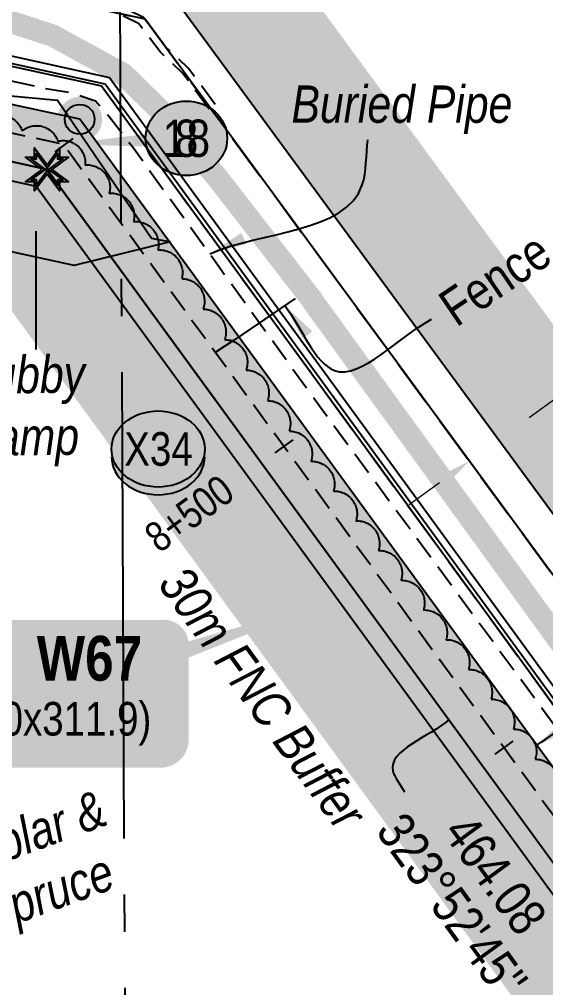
# Model space of a CAD drawing. Extents: x 521099 to 549685, y 6023217 to 6034691.
# Drawn here: x 522001.3 to 522142.3, y 6033873 to 6034132.5 of the extents above; entities that cross this region are included whole.
import ezdxf
from ezdxf.enums import TextEntityAlignment as Align

# ---------------------------------------------------------------- set-up
doc = ezdxf.new("R2010")
doc.units = 0
doc.header["$LTSCALE"] = 5
doc.header["$PDSIZE"] = 0.5
for name, pattern in [('0', [1, 1, 0]), ('foc-ACCESSROAD', [3.75, 2.5, -1.25]), ('foc-QUARTERLINE', [33, 25, -3, 2, -3]), ('foc-TIELINE', [1.875, 1.25, -0.625]), ('foc-TOPO', [1, 0.2, -0.8]), ('UG_PIPE', [1.875, 1.25, -0.625])]:
    doc.linetypes.add(name, pattern=pattern)
doc.layers.get('Defpoints').update_dxf_attribs({"color": 9})
for name, color, linetype in [('AS-FENCE', 48, 'foc-FENCE'), ('AS-PIPE-UG', 44, 'UG_PIPE'), ('AS-PIPE-UG-T', 44, 'Continuous'), ('AS-ROADS', 254, 'Continuous'), ('C-RW', 13, 'Continuous'), ('CHAINAGE-T', 201, 'foc-TIELINE'), ('F-AR', 190, 'foc-ACCESSROAD'), ('F-RW', 190, 'Continuous'), ('L-BD', 7, 'Continuous'), ('L-MON', 1, 'Continuous'), ('L-QSEC', 8, 'foc-QUARTERLINE'), ('P-BUFFER-H 30m', 51, 'Continuous'), ('P-BUFFER-T', 40, 'Continuous'), ('P-CROSSINGS', 250, 'Continuous'), ('P-ELEVATION', 7, 'Continuous'), ('P-PROPOSED', 10, 'Continuous'), ('P-PROPOSED-H', 21, 'Continuous'), ('P-TEMP-BLOCKS', 250, 'Continuous'), ('P-TEMP-H', 41, 'Continuous'), ('P-TEMP_WORKSPACE', 46, 'Continuous'), ('T-BUSH', 110, '0'), ('T-BUSH-T', 110, 'Continuous'), ('T-GENERAL', 48, 'foc-TOPO'), ('WETLAND', 143, 'Continuous'), ('WETLAND-T', 146, 'Continuous')]:
    doc.layers.add(name, color=color, linetype=linetype)
doc.layers.add('C-RW-T', color=13, linetype='Continuous', lineweight=9)
doc.styles.add('80', font='ARIALN.TTF', dxfattribs={"height": 10})
doc.styles.add('80CG', font='ARIALN.TTF', dxfattribs={"height": 10})
doc.styles.add('80L', font='ARIALN.TTF', dxfattribs={"height": 10})
doc.styles.add('80LS', font='ARIALNI.TTF', dxfattribs={"height": 10})
doc.styles.add('BOLD', font='ARIALNB.TTF')
doc.styles.add('Crossing', font='ARIALN.TTF', dxfattribs={"height": 10})
doc.styles.add('foc-LtypeFont', font='ARIALN.TTF', dxfattribs={"height": 7.349999999999999})
doc.linetypes.add('foc-FENCE', pattern='A,10,-1,["X",foc-LtypeFont,S=0.2,R=0,X=-0.625,Y=-0.75],-1.239999999999999', length=12.24)
doc.dimstyles.new('Compass 5 000', dxfattribs={"dimscale": 5, "dimtxt": 9, "dimasz": 2, "dimexe": 0.2, "dimexo": 0.0625, "dimgap": 0.5, "dimtad": 0, "dimtih": 1, "dimtoh": 1, "dimzin": 0, "dimdsep": 46, "dimtxsty": '80CG', "dimcen": 0.1, "dimse1": 1, "dimse2": 1, "dimclrd": 256, "dimclrt": 256, "dimaunit": 1, "dimadec": 4, "dimazin": 0, "dimtfac": 0.06, "dimtofl": 0, "dimtmove": 0, "dimatfit": 1, "dimfxl": 0.2, "dimtolj": 1, "dimtzin": 0, "dimlwd": -1, "dimarcsym": 0})

# ---------------------------------------------------------------- blocks, each defined once
blk = doc.blocks.new('*D420')
at = {"layer": 'C-RW-T', "transparency": 16777216}
for p, q in [((522137.9306029598, 6034025.830886785), (522146.0098947012, 6034031.723682809)), ((522146.0098947012, 6034031.723682809), (522156.0098947012, 6034031.723682809)), ((522113.8433126071, 6034008.262330857), (522105.7640208662, 6034002.369534834))]:
    blk.add_line(p, q, dxfattribs=at)
for points in [[(522136.9484702894, 6034027.177435409), (522138.9127356308, 6034024.484338162), (522129.8513112194, 6034019.938090762)], [(522112.8611799367, 6034009.608879481), (522114.8254452781, 6034006.915782234), (522121.9226043476, 6034014.155126881)]]:
    blk.add_solid(points, dxfattribs=at)
at = {"layer": 'Defpoints', "color": 0, "transparency": 16777216}
for p in [(522129.8513112194, 6034019.938090762), (522144.2746614567, 6034000.163020662), (522136.3459545849, 6033994.380056781)]:
    blk.add_point(p, dxfattribs=at)
at = {"layer": 'C-RW-T', "transparency": 16777216, "insert": (522195.0958428602, 6034031.72368281), "char_height": 10, "attachment_point": 5, "style": '80CG'}
blk.add_mtext('\\A1;Whitecap\\P10.00 P/L R/W\\PPLA 131229', dxfattribs=at)
blk = doc.blocks.new('fdia')
at = {"color": 255, "const_width": 1}
blk.add_lwpolyline([(-0.5, 0, 1), (0.5, 0, 1)], format="xyb", close=True, dxfattribs=at)
blk = doc.blocks.new('Fdiaa')
blk.add_blockref('fdia', (0, 0))
blk = doc.blocks.new('fdib')
at = {"color": 1, "const_width": 1.6}
blk.add_lwpolyline([(-0.3999999999996362, 0, 0.9999999999999998), (0.3999999999996362, 0, 1)], format="xyb", close=True, dxfattribs=at)
at = {"color": 1}
blk.add_circle((0, 0), 0.8, dxfattribs=at)
blk = doc.blocks.new('Fdibb')
blk.add_blockref('fdib', (0, 0))
blk = doc.blocks.new('fdicc')
for name in ['Fdibb', 'Fdiaa']:
    blk.add_blockref(name, (0, 0))
blk = doc.blocks.new('FDI')
blk.add_blockref('fdicc', (0, 0))
blk = doc.blocks.new('xing2')
h = blk.add_hatch(color=50)
h.dxf.hatch_style = 1
edge = h.paths.add_edge_path()
edge.add_ellipse((0, 0), major_axis=(-12.5, 0), ratio=0.8162973455633619, start_angle=0, end_angle=360)
h = blk.add_hatch(color=250)
h.dxf.hatch_style = 1
edge = h.paths.add_edge_path()
edge.add_ellipse((0, -2.047489049626165), major_axis=(-12.5, 0), ratio=0.8162973455633619, start_angle=0, end_angle=180)
edge.add_line((12.5, -2.047489049626165), (12.5, 0))
edge.add_ellipse((0, 0), major_axis=(-12.5, 0), ratio=0.8162973455633619, start_angle=0, end_angle=180, ccw=False)
edge.add_line((-12.5, 0), (-12.5, -2.047489049626165))
at = {"color": 250}
blk.add_ellipse((0, 0), major_axis=(-12.5, 0), ratio=0.8162973455633619, dxfattribs=at)
blk.add_ellipse((0, -2.047489049626165), major_axis=(-12.5, 0), ratio=0.8162973455633619, start_param=0, end_param=3.141592653589793, dxfattribs=at)
at = {"color": 250, "style": 'Crossing'}
blk.add_attdef('CROSSING', text='', height=9, dxfattribs=at).set_placement((0.08916442567715421, 0.0199513138486509), align=Align.MIDDLE_CENTER)
at = {"color": 250, "style": 'Crossing', "flags": 1}
for tag, p in [('OWNER', (0.08916442567715421, -12.49201765665748)), ('DESCRIPTION', (0.08916442567715421, -25.770021277247)), ('LOCATION', (0.08916442567715421, -39.30337514164421)), ('DWG_REF', (0.08916442567715421, -52.83672900604233))]:
    blk.add_attdef(tag, text='', height=9, dxfattribs=at).set_placement(p, align=Align.MIDDLE_CENTER)
blk = doc.blocks.new('*U554')
h = blk.add_hatch(color=191)
edge = h.paths.add_edge_path()
edge.add_line((-23.99999999999999, -19.60423999000341), (23.99999999999998, -19.60423999000341))
edge.add_arc((23.99999999999998, -13.60423999000341), 5.999999999999998, 270, 360)
edge.add_line((29.99999999999998, -13.60423999000341), (29.99999999999998, 12.5))
edge.add_arc((23.99999999999998, 12.5), 6, 0, 90)
edge.add_line((23.99999999999998, 18.5), (-23.99999999999998, 18.5))
edge.add_arc((-23.99999999999998, 12.5), 6, 90, 180)
edge.add_line((-29.99999999999998, 12.5), (-29.99999999999999, -13.60423999000341))
edge.add_arc((-23.99999999999999, -13.60423999000341), 6.000000000000004, 180, 270)
at = {"flags": 128}
blk.add_lwpolyline([(69.80706273078196, 23.62949644972176, 0, 7.499999999999998, 0), (-3.398394867633905e-15, -1.232595164407831e-30, 0, 0, 0)], format="xyseb", dxfattribs=at)
at = {"color": 250, "flags": 128}
blk.add_lwpolyline([(-23.99999999999999, -19.60423999000341, 3, 3, 0), (23.99999999999998, -19.60423999000341, 3, 3, 0.414213562373095), (29.99999999999998, -13.60423999000341, 3, 3, 0), (29.99999999999998, 12.5, 3, 0, 0.414213562373095), (23.99999999999998, 18.5, 0, 0, 0), (-23.99999999999998, 18.5, 0, 0, 0.414213562373095), (-29.99999999999998, 12.5, 0, 0, 0), (-29.99999999999999, -13.60423999000341, 0, 3, 0.414213562373095)], format="xyseb", close=True, dxfattribs=at)
at = {"color": 250}
for tag, p, height, style in [('TEMP_AREA_W1_001', (-9.212824010914055, 2.244292974654144), 12, 'BOLD'), ('ENTER_TEXT_001', (-30.65893587994544, -12.47010782646594), 9, '80')]:
    blk.add_attdef(tag, p, '', height=height, dxfattribs=dict(at, style=style))
blk = doc.blocks.new('TEMP')
h = blk.add_hatch(color=255)
h.dxf.hatch_style = 1
h.paths.add_polyline_path([(-1.152061661774314, -0.6656854195645793), (-0.6656854224511335, -0.6656854195645793), (-0.6656854224511335, -1.152061655686338), (-5.273248504522599e-10, -0.2514284436956583), (0.6656854183820542, -1.152061663420681), (0.6656854183820542, -0.6656854208922597), (1.152061656810019, -0.6656854053035203), (0.2514284429676993, 5.273251835191672e-10), (1.152061671303363, 0.6656854258011662), (0.6656854287749412, 0.6656854258011663), (0.6656854131859291, 1.15206166422904), (-5.274159997625816e-10, 0.2514284397220763), (-0.6656854269836914, 1.152061669657268), (-0.6656854269836914, 0.6656854303339061), (-1.152061663105632, 0.6656854303339061), (-0.2514284404497631, 5.273246284076549e-10)])
h = blk.add_hatch(color=1)
h.dxf.hatch_style = 1
h.paths.add_polyline_path([(0, 0.0831890306941205), (-0.5656854269836911, 0.8485281428085727), (-0.5656854269836912, 0.5656854303339061), (-0.8485281394583578, 0.5656854303339061), (-0.0831890328488953, -1e-16), (-0.8485281349258001, -0.5656854195645793), (-0.5656854224511337, -0.5656854195645793), (-0.5656854224511337, -0.848528132039064), (0, -0.08318903609469999), (0.5656854183820542, -0.8485281365719856), (0.5656854183820542, -0.5656854240973191), (0.8485281399220184, -0.5656854150320213), (0.0831890339399251, -1e-16), (0.8485281444547581, 0.5656854258011663), (0.5656854319800914, 0.5656854258011663), (0.5656854229146121, 0.8485281473411308)])
at = {"color": 1}
for p, q in [((-0.0831890328488953, 0), (0.0831890339399252, 0)), ((0, 0.0831890306941205), (0, -0.08318903609469999))]:
    blk.add_line(p, q, dxfattribs=at)
at = {"color": 255, "flags": 128}
blk.add_lwpolyline([(-0.251428440449763, 5.27325e-10), (-1.152061663105632, 0.6656854303339061), (-0.6656854269836914, 0.6656854303339061), (-0.6656854269836914, 1.152061669657268), (-5.274159999999999e-10, 0.2514284397220763), (0.6656854131859291, 1.15206166422904), (0.6656854287749412, 0.6656854258011663), (1.152061671303363, 0.6656854258011663), (0.2514284429676991, 5.27325e-10), (1.152061656810019, -0.6656854053035204), (0.6656854183820542, -0.6656854208922596), (0.6656854183820542, -1.152061663420681), (-5.27325e-10, -0.2514284436956586), (-0.6656854224511335, -1.152061655686338), (-0.6656854224511335, -0.6656854195645793), (-1.152061661774314, -0.6656854195645793)], close=True, dxfattribs=at)
at = {"color": 1, "flags": 128}
blk.add_lwpolyline([(-0.0831890328488953, 0), (-0.8485281394583578, 0.5656854303339061), (-0.5656854269836913, 0.5656854303339061), (-0.5656854269836913, 0.8485281428085727), (0, 0.0831890306941205), (0.5656854229146121, 0.8485281473411305), (0.5656854319800914, 0.5656854258011663), (0.8485281444547581, 0.5656854258011663), (0.0831890339399252, 0), (0.8485281399220184, -0.5656854150320214), (0.5656854183820542, -0.5656854240973189), (0.5656854183820542, -0.8485281365719856), (0, -0.08318903609469999), (-0.5656854224511335, -0.848528132039064), (-0.5656854224511335, -0.5656854195645792), (-0.8485281349258001, -0.5656854195645792)], close=True, dxfattribs=at)
blk = doc.blocks.new('*U535')
at = {"layer": 'P-ELEVATION'}
h = blk.add_hatch(color=111, dxfattribs=at)
h.dxf.hatch_style = 1
edge = h.paths.add_edge_path()
edge.add_ellipse((0, 0), major_axis=(-10.94338366431845, 0), ratio=0.9137941524069553, start_angle=0, end_angle=360)
at = {"layer": 'P-ELEVATION', "color": 7, "flags": 128}
blk.add_lwpolyline([(0, 0, 4.999999999999998, 0, 0), (-32.99350871540086, -1.63327029017884, 0, 0, 0)], format="xyseb", dxfattribs=at)
at = {"layer": 'P-ELEVATION', "color": 7}
blk.add_ellipse((0, 0), major_axis=(-10.94338366431845, 0), ratio=0.9137941524069553, dxfattribs=at)
at = {"layer": 'P-ELEVATION', "style": '80'}
blk.add_attdef('BEND', text='', height=10, dxfattribs=at).set_placement((0, 0), align=Align.MIDDLE_CENTER)

msp = doc.modelspace()

# ---------------------------------------------------------------- hatches: boundary and pattern name
at = {"layer": 'P-BUFFER-H 30m'}
h = msp.add_hatch(color=256, dxfattribs=at)
h.dxf.hatch_style = 1
edge = h.paths.add_edge_path()
edge.add_line((526865.6560024562, 6028804.770190162), (526865.7497327107, 6028834.754487284))
edge.add_line((526865.7497327107, 6028834.754487284), (526761.1203530846, 6028835.072270842))
edge.add_line((526761.1203530846, 6028835.072270842), (526761.0513619472, 6028812.357124789))
edge.add_line((526761.0513619472, 6028812.357124789), (526652.1075279099, 6028812.405359833))
edge.add_line((526652.1075279099, 6028812.405359833), (526652.4110930111, 6028912.353351243))
edge.add_line((526652.4110930111, 6028912.353351243), (526552.8497478771, 6028912.557911944))
edge.add_line((526552.8497478771, 6028912.557911944), (526347.004602021, 6028914.135026913))
edge.add_line((526347.004602021, 6028914.135026913), (526342.3065397692, 6028899.569587518))
edge.add_line((526342.3065397692, 6028899.569587518), (526330.251031587, 6028884.277851596))
edge.add_line((526330.251031587, 6028884.277851596), (526574.8078751044, 6028882.40414081))
edge.add_arc((526575.037596884, 6028912.387704289), 29.98444348320314, 269.5610317995482, 269.9746095047319)
edge.add_line((526575.024309346, 6028882.40326375), (526622.3354822007, 6028882.382294713))
edge.add_line((526622.3354822007, 6028882.382294713), (526622.1232227088, 6028812.496429068))
edge.add_arc((526652.1075279023, 6028812.405359825), 29.98444349234842, 179.8259800524168, 269.9746322351345)
edge.add_line((526652.0942522598, 6028782.420919271), (526761.0380862971, 6028782.372684227))
edge.add_arc((526761.0513619318, 6028812.3571248), 29.98444351145857, 269.9746322500546, 345.7958485069486)
edge.add_line((526790.119108235, 6028804.999613157), (526865.6560024562, 6028804.770190162))
h.paths.add_polyline_path([(526865.8644964199, 6028869.736150854), (526746.2344479427, 6028870.099494912), (526746.3255171942, 6028900.08380009), (526865.9555656714, 6028899.72045604)])
edge = h.paths.add_edge_path()
edge.add_line((526697.6548171365, 6029000.219372152), (526622.5061848436, 6029000.365874148))
edge.add_line((526622.5061848436, 6029000.365874148), (526577.5370839199, 6029000.45314739))
edge.add_line((526577.5370839199, 6029000.45314739), (526089.5998868606, 6029004.857388228))
edge.add_line((526089.5998868606, 6029004.857388228), (526017.7144222966, 6029007.749402869))
edge.add_line((526017.7144222966, 6029007.749402869), (525993.1349896111, 6029007.561152671))
edge.add_line((525993.1349896111, 6029007.561152671), (525956.9419026801, 6029007.283955255))
edge.add_line((525956.9419026801, 6029007.283955255), (525935.1560016578, 6029037.102423174))
edge.add_line((525935.1560016578, 6029037.102423174), (526017.4847826638, 6029037.732966994))
edge.add_arc((526017.7144227893, 6029007.749402881), 29.98444349194482, 87.69618438585218, 90.43881216707769, ccw=False)
edge.add_line((526018.9197474583, 6029037.709610556), (526090.338046831, 6029034.836390377))
edge.add_line((526090.338046831, 6029034.836390377), (526577.7015970858, 6029030.437327411))
edge.add_line((526577.7015970858, 6029030.437327411), (526667.7288165389, 6029030.262024309))
edge.add_arc((526667.670430245, 6029000.277637653), 29.98444350195311, -0.111336713057824, 89.88843246872659, ccw=False)
edge = h.paths.add_edge_path()
edge.add_line((526320.160461795, 6028884.355557376), (525800.3228149972, 6028888.338375411))
edge.add_arc((525800.5525387933, 6028918.321938891), 29.984443499584, 239.5607433743597, 269.5610279463572, ccw=False)
edge.add_line((525785.3616820122, 6028892.470348568), (525756.8028015966, 6028909.252057426))
edge.add_line((525756.8028015966, 6028909.252057426), (525683.3547028839, 6028909.462379137))
edge.add_line((525683.3547028839, 6028909.462379137), (525683.4089185419, 6028924.158202776))
edge.add_line((525683.4089185419, 6028924.158202776), (525641.4871241576, 6028924.312918745))
edge.add_line((525641.4871241576, 6028924.312918745), (525643.7935155423, 6028939.560208166))
edge.add_line((525643.7935155423, 6028939.560208166), (525765.0001575352, 6028939.213153888))
edge.add_line((525765.0001575352, 6028939.213153888), (525800.5525387932, 6028918.321938876))
edge.add_line((525800.5525387932, 6028918.321938876), (526338.6167615751, 6028914.199686926))
edge.add_line((526338.6167615751, 6028914.199686926), (526335.1704597462, 6028903.39481733))
edge.add_line((526335.1704597462, 6028903.39481733), (526320.160461795, 6028884.355557376))
h.paths.add_polyline_path([(525769.0602223024, 6028954.193602748), (525804.6448830056, 6028933.283419698), (525952.4379994127, 6028932.153816651), (525935.4098987384, 6028955.486339414)])
edge = h.paths.add_edge_path()
edge.add_line((525654.3241323506, 6029008.606035782), (525770.1382460014, 6029006.22915453))
edge.add_line((525770.1382460014, 6029006.22915453), (525783.3769628046, 6029005.954887207))
edge.add_line((525783.3769628046, 6029005.954887207), (525829.1927244535, 6029006.305696233))
edge.add_line((525829.1927244535, 6029006.305696233), (525785.3291028211, 6029032.080744808))
edge.add_arc((525770.138245956, 6029006.229154518), 29.98444351329479, 59.56074320362097, 88.82426972463442)
edge.add_line((525770.7534944831, 6029036.207285248), (525654.6720849344, 6029038.589652278))
edge.add_line((525654.6720849344, 6029038.589652278), (525658.1111663216, 6029334.940655934))
edge.add_line((525658.1111663216, 6029334.940655934), (525628.5930851907, 6029375.301803441))
edge.add_line((525628.5930851907, 6029375.301803441), (525624.3448100033, 6029009.221308719))
edge.add_line((525624.3448100033, 6029009.221308719), (525654.3243927774, 6029008.628477185))
edge.add_line((525654.3243927774, 6029008.628477185), (525654.3241323506, 6029008.606035782))
edge = h.paths.add_edge_path()
edge.add_arc((525593.5130022691, 6028939.704113446), 29.98444350002804, 179.3351262452911, 210.279553292064, ccw=False)
edge.add_line((525563.5305775735, 6028940.0520522), (525563.707551274, 6028955.302151825))
edge.add_line((525563.707551274, 6028955.302151825), (525593.7275473688, 6028954.864405545))
edge.add_line((525593.7275473688, 6028954.864405545), (525593.5516148893, 6028939.704029506))
edge.add_line((525593.5516148893, 6028939.704029506), (525608.5443479659, 6028939.661103697))
edge.add_line((525608.5443479659, 6028939.661103697), (525608.3676532444, 6028924.435044133))
edge.add_line((525608.3676532444, 6028924.435044133), (525567.6191702057, 6028924.585372987))
edge = h.paths.add_edge_path()
edge.add_line((525208.5791951204, 6029967.659146059), (525230.5282580137, 6029947.203271186))
edge.add_line((525230.5282580137, 6029947.203271186), (525282.5943652664, 6030007.211926065))
edge.add_line((525282.5943652664, 6030007.211926065), (525355.785042064, 6029943.708525836))
edge.add_arc((525375.435397992, 6029966.356491837), 29.98444350067966, 229.0536771446086, 239.9536771462986)
edge.add_line((525360.4221869453, 6029940.401331538), (525407.4725955451, 6029913.186022297))
edge.add_line((525407.4725955451, 6029913.186022297), (525396.2098041294, 6029886.982291443))
edge.add_arc((525423.7574243078, 6029875.141874451), 29.98444350050897, 156.7411771586032, 171.3300771524566)
edge.add_line((525394.1156084175, 6029879.66178626), (525384.900106968, 6029819.226050167))
edge.add_arc((525414.5419228633, 6029814.706138357), 29.98444350575332, 171.3300771504134, 187.0716771525048)
edge.add_line((525384.7855735326, 6029811.014725774), (525391.0955275345, 6029760.150404509))
edge.add_arc((525420.85187686, 6029763.841817091), 29.98444350048763, 187.0716771519711, 207.8466771460263)
edge.add_line((525394.3396100113, 6029749.835869834), (525413.5072578168, 6029713.552869183))
edge.add_line((525413.5072578168, 6029713.552869183), (525408.7966178728, 6029680.456352849))
edge.add_line((525408.7966178728, 6029680.456352849), (525402.273741702, 6029675.310646316))
edge.add_arc((525420.8446863291, 6029651.769472435), 29.98444350053749, 128.268877153364, 194.1999143876375)
edge.add_line((525391.7763960185, 6029644.414110417), (525398.9894624565, 6029615.9081703))
edge.add_arc((525428.0577527714, 6029623.263532318), 29.98444350415377, 194.1999143873983, 216.5008771532106)
edge.add_line((525403.9548251979, 6029605.427733075), (525564.3278114949, 6029388.703020018))
edge.add_line((525564.3278114949, 6029388.703020018), (525568.698803456, 6029382.078738628))
edge.add_line((525568.698803456, 6029382.078738628), (525564.3770008818, 6029009.662274389))
edge.add_line((525564.3770008818, 6029009.662274389), (525594.3609047376, 6029009.441797175))
edge.add_line((525594.3609047376, 6029009.441797175), (525598.7878808525, 6029390.921229347))
edge.add_line((525598.7878808525, 6029390.921229347), (525588.9106038319, 6029405.890340008))
edge.add_line((525588.9106038319, 6029405.890340008), (525428.0577527672, 6029623.263532316))
edge.add_line((525428.0577527672, 6029623.263532316), (525420.844686329, 6029651.769472436))
edge.add_line((525420.844686329, 6029651.769472436), (525436.7906530565, 6029664.348779934))
edge.add_line((525436.7906530565, 6029664.348779934), (525444.563199071, 6029718.95796238))
edge.add_line((525444.563199071, 6029718.95796238), (525420.8518768596, 6029763.841817093))
edge.add_line((525420.8518768596, 6029763.841817093), (525414.5419228576, 6029814.706138358))
edge.add_line((525414.5419228576, 6029814.706138358), (525423.7574243072, 6029875.141874451))
edge.add_line((525423.7574243072, 6029875.141874451), (525440.6298900455, 6029914.396934298))
edge.add_line((525440.6298900455, 6029914.396934298), (525434.3689347267, 6029932.267639589))
edge.add_line((525434.3689347267, 6029932.267639589), (525375.4353979885, 6029966.356491839))
edge.add_line((525375.4353979885, 6029966.356491839), (525279.5967551884, 6030049.510247992))
edge.add_line((525279.5967551884, 6030049.510247992), (525208.5791951244, 6029967.659146056))
edge = h.paths.add_edge_path()
edge.add_line((525505.0300967313, 6029692.248610369), (525502.3556334125, 6029673.670471315))
edge.add_line((525502.3556334125, 6029673.670471315), (525485.6580350427, 6029660.496632171))
edge.add_line((525485.6580350427, 6029660.496632171), (525487.9097347284, 6029651.59794579))
edge.add_line((525487.9097347284, 6029651.59794579), (525629.5777367012, 6029460.150758835))
edge.add_line((525629.5777367012, 6029460.150758835), (525633.162605795, 6029455.306241415))
edge.add_line((525633.162605795, 6029455.306241415), (525636.7613901251, 6029445.516569062))
edge.add_line((525636.7613901251, 6029445.516569062), (525659.0405029269, 6029415.023039774))
edge.add_line((525659.0405029269, 6029415.023039774), (525659.5601613964, 6029459.802820083))
edge.add_arc((525629.577736701, 6029460.150758835), 29.98444349975463, 359.3351262488449, 396.5008771480428)
edge.add_line((525653.6806642727, 6029477.986558073), (525524.1308845378, 6029653.057431895))
edge.add_arc((525502.3556964444, 6029673.670635573), 29.98437897218838, 316.5702443759034, 351.8087044128745)
edge.add_line((525532.0341714171, 6029669.398504296), (525540.417034845, 6029727.634077576))
edge.add_arc((525510.7384974279, 6029731.906227945), 29.98444349985257, 351.8086853019431, 387.7915747117093)
edge.add_line((525537.2642217976, 6029745.886671381), (525511.8876761545, 6029794.034733227))
edge.add_line((525511.8876761545, 6029794.034733227), (525509.3570128095, 6029814.601253488))
edge.add_line((525509.3570128095, 6029814.601253488), (525514.8242955003, 6029850.024499333))
edge.add_line((525514.8242955003, 6029850.024499333), (525536.9515526758, 6029901.39223389))
edge.add_arc((525509.413387013, 6029913.254623366), 29.98444350209339, 336.6954691625811, 379.246817011887)
edge.add_line((525537.7219200423, 6029923.138641265), (525515.1943768229, 6029987.659133613))
edge.add_arc((525486.8858437968, 6029977.775115713), 29.98444349879148, 19.24681701386691, 59.93475927377811)
edge.add_line((525501.9076238772, 6030003.725317546), (525430.0109560844, 6030045.344104913))
edge.add_line((525430.0109560844, 6030045.344104913), (525330.937627097, 6030131.506461354))
edge.add_arc((525311.260960457, 6030108.881350482), 29.98444350050847, 48.98708160070245, 138.9871777963322)
edge.add_line((525288.6358165493, 6030128.557979136), (525311.2609604569, 6030108.881350481))
edge.add_line((525311.2609604569, 6030108.881350481), (525412.5024139219, 6030020.833413774))
edge.add_line((525412.5024139219, 6030020.833413774), (525486.8858437955, 6029977.775115714))
edge.add_line((525486.8858437955, 6029977.775115714), (525509.4133870149, 6029913.254623366))
edge.add_line((525509.4133870149, 6029913.254623366), (525485.7738204051, 6029858.376109819))
edge.add_line((525485.7738204051, 6029858.376109819), (525479.0892530634, 6029815.065916125))
edge.add_line((525479.0892530634, 6029815.065916125), (525482.7989958583, 6029784.91710139))
edge.add_line((525482.7989958583, 6029784.91710139), (525510.7384974279, 6029731.906227944))
edge.add_line((525510.7384974279, 6029731.906227944), (525506.7256685627, 6029704.026689589))
edge.add_line((525506.7256685627, 6029704.026689589), (525505.0300967313, 6029692.248610369))
edge = h.paths.add_edge_path()
edge.add_line((524781.7885328421, 6029924.52335118), (524766.1101329913, 6029922.511264956))
edge.add_line((524766.1101329913, 6029922.511264956), (524557.7832238484, 6030178.400891803))
edge.add_line((524557.7832238484, 6030178.400891803), (524674.5132121297, 6030276.176242922))
edge.add_line((524674.5132121297, 6030276.176242922), (524848.0666094631, 6030421.54800739))
edge.add_arc((524825.0804525473, 6030402.294346901), 29.98444350014767, -50.049791472105085, 39.950208527323525, ccw=False)
edge.add_line((524844.3341130371, 6030379.308189985), (524599.7042314091, 6030174.401353933))
edge.add_line((524599.7042314091, 6030174.401353933), (524778.8342024643, 6029954.374562201))
edge.add_line((524778.8342024643, 6029954.374562201), (524825.8694020159, 6029960.410820871))
edge.add_line((524825.8694020159, 6029960.410820871), (524781.788532841, 6029924.523351188))
edge = h.paths.add_edge_path()
edge.add_line((524399.5862840079, 6030941.35138619), (524725.9311637953, 6030529.518447452))
edge.add_line((524725.9311637953, 6030529.518447452), (524716.3274893934, 6030479.247159901))
edge.add_arc((524745.7793245683, 6030473.620770578), 29.98444349963654, 169.1846999993329, 219.9502085271806)
edge.add_line((524722.7931676524, 6030454.367110088), (524755.2914268592, 6030415.568769063))
edge.add_line((524755.2914268592, 6030415.568769063), (524511.2569067153, 6030211.137434763))
edge.add_arc((524530.5118505077, 6030188.152352828), 29.98444350024564, 129.9534073889767, 219.1500000008079)
edge.add_line((524507.2590422125, 6030169.221590604), (524516.989755934, 6030157.269276265))
edge.add_line((524516.989755934, 6030157.269276265), (524539.9781548346, 6030176.524814687))
edge.add_line((524539.9781548346, 6030176.524814687), (524530.511850508, 6030188.152352827))
edge.add_line((524530.511850508, 6030188.152352827), (524797.5301693485, 6030411.837555935))
edge.add_line((524797.5301693485, 6030411.837555935), (524745.7793245687, 6030473.620770577))
edge.add_line((524745.7793245687, 6030473.620770577), (524757.9595151512, 6030537.379061162))
edge.add_line((524757.9595151512, 6030537.379061162), (524420.8002168988, 6030962.859322146))
edge.add_line((524420.8002168988, 6030962.859322146), (524399.5862840079, 6030941.35138619))
h.paths.add_polyline_path([(524798.5791770685, 6030510.314334285), (524793.9613738647, 6030486.14203283), (524841.6351504714, 6030429.226262945), (524818.6489935551, 6030409.972602456), (524761.8400076672, 6030477.794524662), (524773.9736908267, 6030541.309368005)])
edge = h.paths.add_edge_path()
edge.add_line((524378.7223619387, 6031098.729968392), (524409.3971642626, 6031065.98544746))
edge.add_line((524409.3971642626, 6031065.98544746), (524414.700567164, 6031060.323893786))
edge.add_line((524414.700567164, 6031060.323893786), (524487.1468084657, 6030969.388369709))
edge.add_line((524487.1468084657, 6030969.388369709), (524788.3910633455, 6030591.253888513))
edge.add_line((524788.3910633455, 6030591.253888513), (524809.0803783581, 6030565.283806132))
edge.add_line((524809.0803783581, 6030565.283806132), (524813.9099356093, 6030590.564552975))
edge.add_arc((524784.4581004365, 6030596.1909423), 29.9844434979278, 349.1846999950856, 398.5428815845651)
edge.add_line((524807.9101940108, 6030614.874254609), (524510.5986917753, 6030988.071945971))
edge.add_line((524510.5986917753, 6030988.071945971), (524438.1524504747, 6031079.007470028))
edge.add_arc((524414.7005668654, 6031060.323893796), 29.98444372785353, 38.54352602860663, 43.12920030755649)
edge.add_line((524436.5836323949, 6031080.822632994), (524431.279661064, 6031086.484793419))
edge.add_line((524431.279661064, 6031086.484793419), (524420.528812616, 6031097.96103305))
edge.add_line((524420.528812616, 6031097.96103305), (524378.7223619387, 6031098.729968392))
edge = h.paths.add_edge_path()
edge.add_line((523898.8734050554, 6031615.042604349), (524287.2458705889, 6031123.200530711))
edge.add_line((524287.2458705889, 6031123.200530711), (524287.365679033, 6031103.397860234))
edge.add_line((524287.365679033, 6031103.397860234), (524299.2096476306, 6031091.696344546))
edge.add_line((524299.2096476306, 6031091.696344546), (524275.110942904, 6031073.35503365))
edge.add_line((524275.110942904, 6031073.35503365), (524266.2921371847, 6031082.067771488))
edge.add_arc((524287.3656790582, 6031103.397860247), 29.98444352586813, 180.346641838697, 225.3466418844803, ccw=False)
edge.add_line((524257.3817842916, 6031103.216454228), (524257.3243486245, 6031112.709771636))
edge.add_line((524257.3243486245, 6031112.709771636), (523864.0649351086, 6031610.740766606))
edge.add_line((523864.0649351086, 6031610.740766606), (523898.8734050554, 6031615.042604349))
h.paths.add_polyline_path([(524389.0140883072, 6031002.972023647), (524375.0549018977, 6030989.423372297), (524343.9332139614, 6031020.170745232), (524358.2935519535, 6031033.323069866), (524320.753191824, 6031070.411914586), (524296.6544870851, 6031052.070603687), (524366.6447955808, 6030982.922101178), (524368.5517847821, 6030980.515564365), (524389.7814828859, 6031002.003605313)])
h.paths.add_polyline_path([(523997.9779454626, 6031627.281869155), (524384.7175281411, 6031137.477072442), (524404.132989239, 6031113.232468508), (524366.1604849228, 6031112.681025748), (524361.2484162127, 6031118.81485691), (523963.1690829415, 6031622.981421887)])
edge = h.paths.add_edge_path()
edge.add_line((523957.3685328103, 6031630.327805375), (523769.8144617369, 6031867.896342483))
edge.add_line((523769.8144617369, 6031867.896342483), (523698.1361339585, 6031885.342449956))
edge.add_line((523698.1361339585, 6031885.342449956), (523334.9380323279, 6032379.23961641))
edge.add_line((523334.9380323279, 6032379.23961641), (523359.0941327419, 6032397.003334042))
edge.add_line((523359.0941327419, 6032397.003334042), (523715.8283858961, 6031911.896071631))
edge.add_line((523715.8283858961, 6031911.896071631), (523776.9054915096, 6031897.030242819))
edge.add_arc((523769.8144617372, 6031867.896342483), 29.98444350026724, 38.290157668562415, 76.32051337460308, ccw=False)
edge.add_line((523793.3487364657, 6031886.476029376), (523980.9028075389, 6031648.907492247))
edge.add_line((523980.9028075389, 6031648.907492247), (523992.1773837886, 6031634.628267221))
edge.add_line((523992.1773837886, 6031634.628267221), (523957.3685328103, 6031630.327805375))
edge = h.paths.add_edge_path()
edge.add_line((523858.2602667718, 6031618.091905997), (523721.344312281, 6031791.48480313))
edge.add_line((523721.344312281, 6031791.48480313), (523658.7807036939, 6031806.704427749))
edge.add_arc((523665.8682115474, 6031835.839185057), 29.98444348302287, 216.3347869890232, 256.3274395974865, ccw=False)
edge.add_line((523641.7136825582, 6031818.073330721), (523194.5520571969, 6032426.036126037))
edge.add_line((523194.5520571969, 6032426.036126037), (522962.1092190817, 6032739.012128289))
edge.add_arc((522986.1810207471, 6032756.88991398), 29.98444357715653, 216.2407991363429, 216.6007487329773, ccw=False)
edge.add_line((522961.997381131, 6032739.163706502), (522835.2839906422, 6032912.037671261))
edge.add_line((522835.2839906422, 6032912.037671261), (522859.6984773597, 6032929.448440438))
edge.add_line((522859.6984773597, 6032929.448440438), (522986.1810206806, 6032756.889913961))
edge.add_line((522986.1810206806, 6032756.889913961), (523218.6653523991, 6032443.858042046))
edge.add_line((523218.6653523991, 6032443.858042046), (523665.8682115774, 6031835.839185046))
edge.add_line((523665.8682115774, 6031835.839185046), (523738.4727707605, 6031818.176934421))
edge.add_line((523738.4727707605, 6031818.176934421), (523893.0721613178, 6031622.389406717))
edge.add_line((523893.0721613178, 6031622.389406717), (523858.2602667718, 6031618.091905997))
h.paths.add_polyline_path([(523239.1451851415, 6032491.716906192), (523191.4909128352, 6032555.881686486), (523215.5680829428, 6032573.752243656), (523263.3057625126, 6032509.475158428)], flags=17)
h.paths.add_polyline_path([(523190.9628750224, 6032574.175061042), (522900.7397813798, 6032967.614392933), (522924.9493150869, 6032985.305729442), (523215.0402082047, 6032592.045614476)])
edge = h.paths.add_edge_path()
edge.add_line((522019.2986014442, 6034145.995445364), (522040.6638990354, 6034141.278321714))
edge.add_line((522040.6638990354, 6034141.278321714), (522329.4593513753, 6033747.945530521))
edge.add_line((522329.4593513753, 6033747.945530521), (522828.3853707886, 6033066.443984187))
edge.add_line((522828.3853707886, 6033066.443984187), (522844.5553883127, 6033078.282968192))
edge.add_line((522844.5553883127, 6033078.282968192), (522908.0383442295, 6032991.546310897))
edge.add_line((522908.0383442295, 6032991.546310897), (522932.2584206769, 6033009.222747178))
edge.add_line((522932.2584206769, 6033009.222747178), (522868.75146881, 6033095.992190124))
edge.add_arc((522844.5553883294, 6033078.282968204), 29.98444349332788, 36.20056748730467, 106.8401125911256)
edge.add_line((522835.8688368088, 6033106.98158619), (522353.6531995964, 6033765.657801983))
edge.add_arc((522329.4593542673, 6033747.945530598), 29.98444112232435, 36.20779220440954, 36.28711392179531)
edge.add_line((522353.6286551051, 6033765.691279566), (522064.8332027663, 6034159.024070759))
edge.add_arc((522040.6638990032, 6034141.278321726), 29.98444351886561, 36.28711071399893, 76.7992674473496)
edge.add_line((522047.5112460059, 6034170.470455807), (522138.3239482142, 6034236.318561231))
edge.add_arc((522120.7224935464, 6034260.593149701), 29.98444349701138, 305.9457907840315, 395.9455399829744)
edge.add_line((522144.9971590635, 6034278.194498111), (522136.2097532416, 6034290.313531956))
edge.add_line((522136.2097532416, 6034290.313531956), (522111.9604319711, 6034272.730398488))
edge.add_line((522111.9604319711, 6034272.730398488), (522120.7224935444, 6034260.593149699))
edge.add_line((522120.7224935444, 6034260.593149699), (521993.5081648371, 6034168.350299031))
edge.add_line((521993.5081648371, 6034168.350299031), (521990.0310234448, 6034152.457317325))
edge.add_line((521990.0310234448, 6034152.457317325), (522019.2986014442, 6034145.995445364))
h.paths.add_polyline_path([(522834.8484509145, 6032963.306578002), (522357.8151087455, 6033614.364418355), (522334.323850039, 6033595.640710884), (522810.3873137878, 6032945.959069745)])
edge = h.paths.add_edge_path()
edge.add_line((522319.5346348423, 6033615.823301385), (522257.9295183823, 6033699.895523315))
edge.add_arc((522282.1156736864, 6033717.618281401), 29.98443367068769, 216.1212059686626, 216.2326411480052, ccw=False)
edge.add_line((522257.8950949649, 6033699.94259672), (521991.1687441178, 6034065.431679077))
edge.add_line((521991.1687441178, 6034065.431679077), (521957.2246104709, 6034072.843693582))
edge.add_arc((521963.6212671669, 6034102.137884732), 29.98444350023415, 167.6166541092739, 257.6822821005251, ccw=False)
edge.add_line((521934.3344221198, 6034108.56809151), (521938.9956932231, 6034129.798190231))
edge.add_line((521938.9956932231, 6034129.798190231), (521945.4259994127, 6034121.46481665))
edge.add_line((521945.4259994127, 6034121.46481665), (521957.1102484894, 6034118.913453197))
edge.add_line((521957.1102484894, 6034118.913453197), (521966.8749852827, 6034116.781232874))
edge.add_line((521966.8749852827, 6034116.781232874), (521963.6598797872, 6034102.137800816))
edge.add_line((521963.6598797872, 6034102.137800816), (522008.7204518578, 6034092.298409474))
edge.add_line((522008.7204518578, 6034092.298409474), (522180.0002252394, 6033857.59761219))
edge.add_line((522180.0002252394, 6033857.59761219), (522331.2080344348, 6033650.674787432))
edge.add_line((522331.2080344348, 6033650.674787432), (522343.0232065657, 6033634.550675826))
edge.add_line((522343.0232065657, 6033634.550675826), (522319.5346348423, 6033615.823301385))
edge = h.paths.add_edge_path()
edge.add_line((522112.7472464803, 6034322.671536067), (522112.7302479899, 6034322.694979289))
edge.add_arc((522088.455582473, 6034305.093630875), 29.98444349912582, 35.94553998893324, 123.7969512179849)
edge.add_line((522071.7766938896, 6034330.011125282), (522090.0833551283, 6034306.251367258))
edge.add_line((522090.0833551283, 6034306.251367258), (522112.74724648, 6034322.671536067))
at = {"layer": 'P-PROPOSED-H'}
h = msp.add_hatch(color=256, dxfattribs=at)
h.dxf.hatch_style = 1
h.paths.add_polyline_path([(526575.076212108, 6028912.387803694), (526652.4110937807, 6028912.353594541), (526652.1075284972, 6028812.405543162), (526761.0513625345, 6028812.357308138), (526761.120353672, 6028835.072454192), (526865.7522682134, 6028834.754662931), (526865.8002222052, 6028849.746991549), (526746.1737356965, 6028850.110141438), (526746.1046265739, 6028827.356149045), (526667.1453340148, 6028827.391108374), (526667.4488992039, 6028927.339128766), (526575.137, 6028927.38), (525804.6834962133, 6028933.283519087), (525769.0988355102, 6028954.193702132), (525608.7183239891, 6028954.652888782), (525613.8324195507, 6029395.342474707), (525601.202, 6029414.484), (525441.867, 6029629.806000033), (525437.8142109561, 6029645.822567008), (525437.764, 6029646.021000033), (525450.7876706487, 6029656.294993479), (525460.0911696983, 6029721.660508979), (525435.3917172455, 6029768.414824288), (525429.6752517498, 6029814.495055203), (525438.2890477257, 6029870.984775631), (525456.7099053357, 6029913.842285546), (525446.6820032931, 6029942.465023306), (525384.1801732318, 6029978.617879019), (525278.0979501494, 6030070.659408969), (525197.6046651503, 6029977.88708212), (524766.1101329913, 6029922.511264956), (524551.4723542896, 6030186.152583905), (524818.6489935551, 6030409.972602456), (524761.8400076672, 6030477.794524662), (524773.9736908267, 6030541.309368005), (524400.1987346674, 6031012.996984852), (524302.3200559816, 6031109.698431209), (524302.2066315709, 6031128.445910248), (523747.037, 6031831.523), (523674.713, 6031849.117), (523230.722, 6032452.769), (522998.245, 6032765.791000034), (522866.964, 6032944.896), (522294.256, 6033726.468000034), (522017.477, 6034105.732), (521981.5220910572, 6034113.58308582), (521993.5467780447, 6034168.350398407), (522120.761106752, 6034260.593249095), (522088.4941956776, 6034305.09373028), (522076.3568629136, 6034296.293056078), (522099.8231383124, 6034263.929854501), (521980.1269343751, 6034177.138380797), (521963.6598803746, 6034102.137984121), (522008.7204524452, 6034092.298592824), (522282.1542989982, 6033717.618380897), (522854.872180226, 6032936.032896308), (522986.1810206803, 6032756.889913907), (523218.6653523984, 6032443.858042005), (523665.8682115774, 6031835.839185008), (523738.4727707605, 6031818.176934383), (524287.2458705889, 6031123.200530711), (524287.365679033, 6031103.397860234), (524389.0140883072, 6031002.972023647), (524757.9595151512, 6030537.379061162), (524745.7793245687, 6030473.620770577), (524797.5301693485, 6030411.837555935), (524530.511850508, 6030188.152352827), (524759.748098255, 6029906.579616333), (525205.1826088979, 6029963.744419538), (525279.5967551884, 6030049.510247992), (525375.4353979885, 6029966.356491839), (525434.3689347267, 6029932.267639589), (525440.6298900455, 6029914.396934298), (525423.7574243072, 6029875.141874451), (525414.5419228576, 6029814.706138358), (525420.8518768596, 6029763.841817093), (525444.563199071, 6029718.95796238), (525436.7906530565, 6029664.348779934), (525420.844686329, 6029651.769472436), (525428.0577527672, 6029623.263532316), (525588.9106038319, 6029405.890340008), (525598.7878808525, 6029390.921229347), (525593.5516148893, 6028939.704029506), (525765.0001575352, 6028939.213153871), (525800.5525387932, 6028918.321938843)])
at = {"layer": 'P-TEMP-H'}
h = msp.add_hatch(color=256, dxfattribs=at)
h.dxf.hatch_style = 1
h.paths.add_polyline_path([(522180.0002258267, 6033857.59779554), (522008.7204524451, 6034092.298592824), (521988.0717063363, 6034096.807436906), (521987.0055968896, 6034091.925071684), (522005.80160326, 6034087.8207905), (522175.9634606893, 6033854.651848079)])

# ---------------------------------------------------------------- linework, layer by layer
at = {"layer": 'AS-FENCE', "flags": 128}
msp.add_lwpolyline([(522075.207, 6034057.69), (522058.926, 6034046.626000077), (522054.065, 6034043.391)], dxfattribs=at)
at = {"layer": 'AS-PIPE-UG', "flags": 128}
for points in [[(522052.164, 6034108.49), (522045.055, 6034118.13), (522038.999, 6034123.808), (522033.259, 6034131.441), (522029.568, 6034133.215), (522016.92, 6034137.8), (522003.476, 6034142.401), (521988.939, 6034146.55), (521970.244, 6034152.061), (521963.828, 6034153.993000076), (521959.082, 6034155.941), (521950.313, 6034165.849000077), (521950.313, 6034165.849000077), (521943.5309999994, 6034172.67599999), (521939.1649999993, 6034178.394), (521934.3239999994, 6034183.991999989), (521933.8449999993, 6034185.645000074), (521933.8149999994, 6034187.44), (521935.4609999994, 6034189.103), (521940.9469999993, 6034192.957), (521944.113, 6034195.395999989)], [(522053.7728110156, 6034109.67641468), (522046.5554395841, 6034119.463369329), (522040.4925615143, 6034125.147818087), (522034.5639107285, 6034133.031684193), (522030.343543177, 6034135.06011343), (522017.584312379, 6034139.685435398), (522004.0743372372, 6034144.309014365), (521989.4959269169, 6034148.469833345), (521970.8147974044, 6034153.976744462), (521964.4972704559, 6034155.879092041), (521960.2709200597, 6034157.61380139), (521951.8098990928, 6034167.173819151), (521951.8098990928, 6034167.173819151), (521944.6529999994, 6034173.77399999), (521940.1419999994, 6034179.235000075), (521937.0259999994, 6034183.587), (521936.169, 6034185.615), (521936.7589999994, 6034187.76299999), (521938.3339999993, 6034189.44999999), (521944.7249999993, 6034194.10399999)], [(521934.516, 6034147.219), (521943.776, 6034135.391), (521950.358, 6034128.409000076), (521953.826, 6034127.102), (521959.487, 6034125.869), (521986.5520000048, 6034118.644), (521994.662, 6034116.972), (522008.402, 6034114.01), (522015.531, 6034112.83), (522021.742, 6034110.676), (522025.365, 6034106.471), (522031.756, 6034098.202000009), (522082.889, 6034027.3), (522140.778, 6033948.675), (522200.894, 6033865.334), (522258.402, 6033786.205), (522305.095, 6033722.468), (522357.991, 6033650.366), (522363.484, 6033643.584), (522373.607, 6033629.34), (522440.759, 6033537.848), (522519.522, 6033429.029), (522580.1910000031, 6033346.782), (522660.2, 6033238.165), (522718.7, 6033157.841), (522804.673, 6033039.812000076), (522860.293, 6032963.152000076), (522875.12, 6032942.828000076), (522936.741, 6032858.431), (522988.237, 6032788.859000054), (523002.299, 6032769.879), (523060.703, 6032692.381), (523129.12, 6032600.305), (523189.44, 6032518.951), (523231.968, 6032462.364000076), (523233.345, 6032460.889), (523239.553, 6032464.926000076), (523265.951, 6032485.164)]]:
    msp.add_lwpolyline(points, dxfattribs=at)
at = {"layer": 'AS-ROADS', "const_width": 5.9968887, "flags": 128}
msp.add_lwpolyline([(523651.671, 6031912.13), (523309.954, 6032378.149000077), (523133.569, 6032617.774), (522880.821, 6032958.986), (522688.837, 6033222.979), (522509.159, 6033467.328000076), (522379.161, 6033644.563), (522080.092, 6034056.717000077), (522079.631, 6034057.473), (522054.196, 6034090.293), (522046.293, 6034099.416), (522039.958, 6034107.217), (522029.172, 6034117.81), (522010.262, 6034128.146), (521998.835, 6034131.895000076), (521973.173, 6034140.307), (521959.408, 6034146.824000076), (521945.81, 6034156.97), (521933.807, 6034167.908000076)], dxfattribs=at)
at = {"layer": 'C-RW', "flags": 128}
msp.add_lwpolyline([(522822.4228759744, 6033057.652685418), (522329.938651705, 6033730.352040004), (522321.3836088043, 6033742.04462401), (522034.9900951096, 6034132.598814353), (521962.4927798503, 6034148.429271405), (521954.6405355529, 6034158.605409689), (521948.4702950391, 6034166.473596176), (521936.2714311454, 6034182.339962132), (521944.432483818, 6034188.245580539), (521956.6079906948, 6034172.362727027), (521962.6909675907, 6034164.4277466), (521968.166580287, 6034157.284864215), (522027.6753558804, 6034144.146158604), (522040.6638996227, 6034141.278505064), (522329.4593519615, 6033747.94571387), (522342.2889972046, 6033730.413956889), (522841.132370316, 6033049.034871366)], dxfattribs=at)
at = {"layer": 'C-RW'}
for points in [[(521337.1975149941, 6033725.828698072), (521924.107376118, 6034151.102914429), (521932.2039293427, 6034156.970183017), (521933.8237694803, 6034158.144561626), (521935.044464693, 6034156.558839309), (521935.044464693, 6034156.558839309), (521941.1430846981, 6034148.636313407), (521953.3378643646, 6034132.79467636), (522025.4604857489, 6034116.916564849), (522029.0101754176, 6034112.049354544), (522307.4995656619, 6033730.231881255), (522308.3498709459, 6033729.063734854), (522380.4419205161, 6033630.601529084), (522842.0229911289, 6033000.111176056)], [(522833.5110121578, 6033008.349966883), (522378.8282790326, 6033629.420019062), (522367.0010775111, 6033645.574542049), (522364.0442169934, 6033649.613227255), (522305.8847684466, 6033729.051691956), (522029.0270710115, 6034108.63230194), (522024.2907854907, 6034115.126303023), (521952.1970911429, 6034130.998067817), (521939.5232979601, 6034147.462632961), (521933.4242118339, 6034155.3853589), (521925.3271947224, 6034149.517285423), (521338.3705196615, 6033724.208171624)]]:
    msp.add_lwpolyline(points, dxfattribs=at)
at = {"layer": 'CHAINAGE-T'}
for p, q in [((522015.6732456698, 6034100.573951901), (522010.8291275047, 6034097.038814948)), ((522074.5921949002, 6034019.838649148), (522069.7480767351, 6034016.303512195)), ((522133.5111441307, 6033939.1033464), (522128.6670259656, 6033935.568209447))]:
    msp.add_line(p, q, dxfattribs=at)
at = {"layer": 'CHAINAGE-T', "flags": 128}
msp.add_lwpolyline([(526865.7750355265, 6028842.250739229), (526753.6470446843, 6028842.591297808), (526753.5779945543, 6028819.85672859), (526659.6264312561, 6028819.898325766), (526659.9299965487, 6028919.846380158), (526575.1065859338, 6028919.883901866), (525802.6185076004, 6028925.802440978), (525767.0494965215, 6028946.70342799), (525601.1349694392, 6028947.178459144), (525606.3101502015, 6029393.13185203), (525595.0563019163, 6029410.187170004), (525434.9623763878, 6029626.534766152), (525429.3043431645, 6029648.895236228), (525443.7891618524, 6029660.321886708), (525452.3271843847, 6029720.309235682), (525428.1217970527, 6029766.12832069), (525422.1085873037, 6029814.600596785), (525431.0232360165, 6029873.063325045), (525448.6698976909, 6029914.119609922), (525440.5254690094, 6029937.366331447), (525379.8077856101, 6029972.487185431), (525278.8473526691, 6030060.084828472), (525201.3936355235, 6029970.815750633), (524762.9291156232, 6029914.545440642), (524540.9918418163, 6030187.152788435), (524808.0898549709, 6030410.904752649), (524753.809666118, 6030475.707647613), (524765.9666029902, 6030539.344214588), (524394.6064114883, 6031007.984504261), (524294.8428675093, 6031106.548145706), (524294.7262510799, 6031125.823220478), (523742.7548853804, 6031824.849967199), (523670.2906057886, 6031842.478092515), (523224.6936761992, 6032448.313521001), (522992.2130103403, 6032761.340456955), (522860.9187220782, 6032940.46358585), (522288.2051494993, 6033722.043190451), (522013.0987262237, 6034099.01529641), (521972.5909857156, 6034107.86053496), (521986.8368562098, 6034172.744389601), (522110.2921225324, 6034262.261551784), (522082.425529295, 6034300.693393182)], dxfattribs=at)
at = {"layer": 'F-AR', "flags": 128}
for points in [[(522520.8869154591, 6034581.582315053), (522454.5931021444, 6034533.504976219), (522027.2930291459, 6034223.636941887), (521960.6372285037, 6034175.297915474), (521956.6180290157, 6034172.383214172), (521948.5333497323, 6034166.520034486), (521954.0678029325, 6034159.347644154), (521962.4927798503, 6034148.429271405), (522034.9900951098, 6034132.598814353), (522321.3836088043, 6033742.04462401), (522883.8008656208, 6032973.820467101)], [(521932.3422684863, 6034154.781570055), (521951.1149266168, 6034130.453090467), (522023.3146983699, 6034114.68760486), (522302.323800669, 6033732.36774615), (522875.0260558039, 6032950.803586139), (523006.2876528864, 6032771.725057468), (523229.2534260392, 6032471.509585564), (523245.3344392516, 6032483.383480123), (523022.3729586367, 6032783.593172276), (522892.1104731187, 6032961.308625399)]]:
    msp.add_lwpolyline(points, dxfattribs=at)
at = {"layer": 'F-RW', "flags": 128}
for points in [[(521938.2419343156, 6034147.13588146), (521951.1149266168, 6034130.453090467), (522023.3146983699, 6034114.68760486), (522302.3238006691, 6033732.36774615), (522875.0260558039, 6032950.803586139), (523006.2876528798, 6032771.725057475), (523238.7597650678, 6032458.709638664), (523263.3590863803, 6032425.264299662), (523269.3250851959, 6032429.648133555), (523298.575792631, 6032451.141100966), (523304.4942787851, 6032443.088774304), (523269.2811316403, 6032417.212662482), (523680.6095256151, 6031857.968876679), (523752.7459725027, 6031840.420502053), (523929.7935817052, 6031616.247719031), (524323.495513514, 6031117.61296543)], [(524313.045, 6031114.720000076), (523921.95, 6031610.053), (523747.037, 6031831.523), (523674.713, 6031849.117), (523230.722, 6032452.769), (522998.245, 6032765.791000077), (522866.964, 6032944.896), (522294.256, 6033726.468000077), (522017.477, 6034105.732), (521945.426, 6034121.465), (521930.329, 6034141.03)]]:
    msp.add_lwpolyline(points, dxfattribs=at)
at = {"layer": 'L-QSEC', "flags": 128}
msp.add_lwpolyline([(522026.3040814581, 6034532.985291646), (522030.1001599719, 6033758.85027272)], dxfattribs=at)
at = {"layer": 'P-PROPOSED', "flags": 128}
msp.add_lwpolyline([(524302.2066315709, 6031128.445910248), (523747.037, 6031831.523), (523674.713, 6031849.117), (523230.722, 6032452.769), (522998.245, 6032765.791000034), (522866.964, 6032944.896), (522294.256, 6033726.468000034), (522017.477, 6034105.732), (521981.5220910572, 6034113.58308582), (521993.5467780447, 6034168.350398407), (522120.761106752, 6034260.593249095), (522088.4941956776, 6034305.09373028), (522076.3568629136, 6034296.293056078), (522099.8231383124, 6034263.929854501), (521980.1269343751, 6034177.138380797), (521963.6598803746, 6034102.137984121), (522008.7204524452, 6034092.298592824), (522282.1542989982, 6033717.618380897), (522854.872180226, 6032936.032896308), (522986.1810206803, 6032756.889913907), (523218.6653523984, 6032443.858042005), (523665.8682115774, 6031835.839185008), (523738.4727707605, 6031818.176934383), (524287.2458705889, 6031123.200530711)], dxfattribs=at)
at = {"layer": 'P-TEMP_WORKSPACE', "flags": 128}
msp.add_lwpolyline([(522180.0002258267, 6033857.59779554), (522008.7204524451, 6034092.298592824), (521988.0717063363, 6034096.807436906), (521987.0055968896, 6034091.925071684), (522005.80160326, 6034087.8207905), (522175.9634606893, 6033854.651848079)], close=True, dxfattribs=at)
at = {"layer": 'T-BUSH', "flags": 128}
msp.add_lwpolyline([(521910.1609916538, 6034123.22143808, -0.52056705), (521919.0395316397, 6034127.811410212, -0.52056705), (521927.8645141543, 6034130.912757694, -0.52056705), (521936.3902515911, 6034125.696617545, -0.52056705), (521944.9159890279, 6034120.480477472, -0.52056705), (521954.0816249108, 6034116.709622556, -0.52056705), (521963.6745110158, 6034113.903761995, -0.52056705), (521973.2673971209, 6034111.097901508, -0.52056705), (521982.8602832259, 6034108.292041099, -0.52056705), (521992.453169331, 6034105.486180537, -0.52056705), (522002.0460554359, 6034102.680320051, -0.52056705), (522011.638941541, 6034099.874459642, -0.52056705), (522018.9142141025, 6034093.481520214, -0.52056705), (522025.4147171346, 6034085.889433728, -0.52056705), (522031.9152201667, 6034078.297347241, -0.52056705), (522038.4157231987, 6034070.705260755, -0.52056705), (522044.7975126478, 6034063.020904263, -0.52056705), (522050.550479688, 6034054.847796706, -0.52056705), (522056.3034467281, 6034046.67468915, -0.52056705), (522062.0564137683, 6034038.501581594, -0.52056705), (522067.8093808084, 6034030.328474038, -0.52056705), (522073.5623478487, 6034022.155366558, -0.52056705), (522079.4322154531, 6034014.067587119, -0.52056705), (522085.4627907925, 6034006.097111727, -0.52056705), (522091.4933661317, 6033998.126636336, -0.52056705), (522097.5239414711, 6033990.156161001, -0.52056705), (522103.5545168104, 6033982.185685628, -0.52056705), (522109.5850921496, 6033974.215210237, -0.52056705), (522115.6156674889, 6033966.244734845, -0.52056705), (522121.6462428283, 6033958.274259454, -0.52056705), (522127.6768181676, 6033950.303784062, -0.52056705), (522133.6727437862, 6033942.307716481, -0.52056705), (522139.5174874806, 6033934.199986261, -0.52056705), (522145.3622311655, 6033926.092256117, -0.52056705), (522151.206974855, 6033917.984526048, -0.52056705), (522157.0517185446, 6033909.876795828, -0.52056705), (522162.8964622342, 6033901.769065685, -0.52056705), (522168.7412059238, 6033893.661335539, -0.52056705), (522174.5859496134, 6033885.553605395, -0.52056705), (522180.430693303, 6033877.445875327, -0.52056705), (522186.2754369926, 6033869.338145107, -0.52056705), (522192.1201806822, 6033861.230414962, -0.52056705), (522197.9649243717, 6033853.122684894, -0.52056705), (522203.8096680614, 6033845.014954674, -0.52056705), (522209.654411751, 6033836.907224606, -0.52056705), (522215.4991554405, 6033828.799494385, -0.52056705), (522221.3438991301, 6033820.691764241, -0.52056705), (522227.1886428198, 6033812.584034173, -0.52056705), (522233.0333865093, 6033804.476303953, -0.52056705), (522238.8781301989, 6033796.368573808, -0.52056705), (522244.7228738885, 6033788.26084374, -0.52056705), (522250.5676175781, 6033780.15311352, -0.52056705), (522256.4123612677, 6033772.045383452, -0.52056705), (522262.257104962, 6033763.937653231, -0.52056705), (522268.1018486469, 6033755.829923087, -0.52056705), (522273.9465923364, 6033747.722193019, -0.52056705), (522279.791336026, 6033739.614462798, -0.52056705), (522285.6360797156, 6033731.506732655, -0.52056705), (522291.4808234052, 6033723.399002586, -0.52056705), (522297.3255670948, 6033715.291272365, -0.52056705), (522303.1703107844, 6033707.183542297, -0.52056705), (522309.015054474, 6033699.075812077, -0.52056705), (522314.8597981636, 6033690.968081933, -0.52056705), (522320.42739899, 6033682.667871483, -0.52056705), (522325.983694689, 6033674.359809435, -0.52056705), (522331.5399903879, 6033666.051747386, -0.52056705), (522337.0962860869, 6033657.743685339, -0.52056705), (522342.6525817859, 6033649.43562329, -0.52056705), (522345.0239718664, 6033640.5391394, -0.52056705), (522342.8030266873, 6033630.794206388, -0.52056705), (522337.0778434913, 6033623.21774567, -0.52056705), (522329.3477907778, 6033616.881926783, -0.52056705), (522321.6177380643, 6033610.546107744, -0.52056705), (522313.8876853508, 6033604.210288857, -0.52056705), (522307.372254311, 6033598.870015872, -0.52056705)], format="xyb", dxfattribs=at)
at = {"layer": 'WETLAND', "flags": 128}
msp.add_lwpolyline([(522036.7090999996, 6034073.880800067), (522041.7433000002, 6034072.887100068), (522016.0307999998, 6034066.5515), (521990.0648999996, 6034072.199600068), (521990.6376999998, 6034084.1404), (521986.2916999999, 6034113.162500068), (522011.4959000004, 6034110.8193), (522036.7090999996, 6034073.880800067)], close=True, dxfattribs=at)

# ---------------------------------------------------------------- block references
at = {"xscale": 0.998958901108311, "yscale": 0.998958901108311, "zscale": 0.998958901108311}
for values in [{'BEND': '8'}, {'BEND': '18'}]:
    msp.add_blockref('*U535', (522046.0578854316, 6034100.646866307), dxfattribs=at).add_auto_attribs(values)
at = {"layer": 'L-MON', "xscale": 5, "yscale": 5, "zscale": 5}
msp.add_blockref('FDI', (522017.477, 6034105.732), dxfattribs=at)
at = {"layer": 'L-MON', "color": 5, "xscale": 4.99740725, "yscale": 4.99740725, "zscale": 4.99740725}
msp.add_blockref('TEMP', (522008.7204524452, 6034092.298592824), dxfattribs=at)
at = {"layer": 'P-CROSSINGS', "xscale": 0.99948145, "yscale": 0.99948145, "zscale": 0.99948145}
msp.add_blockref('xing2', (522038.4869401563, 6034017.358718595), dxfattribs=at).add_auto_attribs({'CROSSING': 'X34'})
at = {"layer": 'P-TEMP-BLOCKS', "xscale": 0.99948145, "yscale": 0.99948145, "zscale": 0.99948145}
msp.add_blockref('*U554', (522015.1764336001, 6033953.041260573), dxfattribs=at).add_auto_attribs({'TEMP_AREA_W1_001': 'W67', 'ENTER_TEXT_001': '(5.0x311.9)'})

# ---------------------------------------------------------------- texts
at = {"layer": 'AS-PIPE-UG-T', "insert": (522073.9047860299, 6034114.793294008), "char_height": 9.994814499999991, "attachment_point": 1, "style": '80L'}
msp.add_mtext_dynamic_manual_height_columns('\\pi0.29882;{\\fArial Narrow|b0|i1|c0|p34;Buried Pipe}', width=59.005266889884, gutter_width=49.97407249999997, heights=[0], dxfattribs=at)
at = {"layer": 'CHAINAGE-T', "style": '80L'}
msp.add_text('8+500', height=7.9958516, rotation=36.12119244938959, dxfattribs=at).set_placement((522046.8106984061, 6034000.108450757), align=Align.MIDDLE_CENTER)
at = {"layer": 'L-BD', "linetype": 'Continuous', "style": '80L'}
for s, p in [("323°52'45''", (522117.3167063098, 6033894.939449379)), ('464.08', (522128.8214869521, 6033903.33539958))]:
    msp.add_text(s, height=9.9948145, rotation=306.1212000000187, dxfattribs=at).set_placement(p, align=Align.MIDDLE)
at = {"layer": 'P-BUFFER-T', "insert": (522046.2248387464, 6033986.975978066), "char_height": 9.984408909701413, "attachment_point": 1, "rotation": 306.1211924695605, "style": '80L'}
msp.add_mtext_dynamic_manual_height_columns('{\\fArial Narrow|b0|i1|c0|p34;30m FNC Buffer}', width=92.74763352847957, gutter_width=49.97407249999997, heights=[0], dxfattribs=at)
at = {"layer": 'T-BUSH-T', "insert": (521986.7899245381, 6033913.391016442), "char_height": 9.994805399999992, "width": 75.02008211989275, "attachment_point": 2, "rotation": 19.999999999999915, "style": '80LS'}
msp.add_mtext('40cm Poplar & 30cm Spruce', dxfattribs=at)
at = {"layer": 'T-GENERAL', "linetype": 'Continuous', "insert": (522112.7717834626, 6034058.121098003), "char_height": 9.994814499999991, "attachment_point": 1, "rotation": 34.19866102078094, "style": '80L'}
msp.add_mtext_dynamic_manual_height_columns('Fence', width=31.42748745434514, gutter_width=49.97407249999997, heights=[0], dxfattribs=at)
at = {"layer": 'WETLAND-T', "insert": (521947.3180394378, 6034041.771506257), "char_height": 9.98668269911075, "attachment_point": 1, "rotation": 0.5643299785668897, "style": '80L'}
msp.add_mtext_dynamic_manual_height_columns('\\pi28.916;{\\fArial Narrow|b0|i1|c0|p34;Shrubby\\P\\pi31.62;Swamp}', width=100.3260776261395, gutter_width=49.97407249999997, heights=[0], dxfattribs=at)

# ---------------------------------------------------------------- dimensions: what is measured, and where the dimension line sits
at = {"layer": 'C-RW-T'}
dim = msp.add_linear_dim(base=(522129.8513112194, 6034019.938090762), p1=(522136.3459545854, 6033994.38005678), p2=(522144.274661457, 6034000.163020661), angle=36.10590324766279, text='Whitecap\\P10.00 P/L R/W\\PPLA 131229', dimstyle='Compass 5 000', dxfattribs=at)
dim.commit()
dim.dimension.update_dxf_attribs({"geometry": '*D420', "text_midpoint": (522195.0958428602, 6034031.72368281), "dimtype": 161})

# ---------------------------------------------------------------- leaders
at = {"layer": 'AS-PIPE-UG-T', "path_type": 1}
msp.add_leader([(522052.337840427, 6034069.662824721), (522093.1753278656, 6034088.158620894), (522094.6723282544, 6034100.241736034)], dimstyle='Compass 5 000', override={"dimgap": 0.5, "dimtad": 0}, dxfattribs=at)
at = {"layer": 'L-BD', "linetype": 'Continuous', "path_type": 1}
for points in [[(522139.9234217877, 6033937.946439284), (522178.6654951986, 6033964.430118067)], [(522116.3608240703, 6033944.801427564), (522101.3772651395, 6033931.09237188), (522104.495323872, 6033925.482382096)]]:
    msp.add_leader(points, dimstyle='Compass 5 000', override={"dimgap": 0.5, "dimtad": 0}, dxfattribs=at)
at = {"layer": 'T-GENERAL', "linetype": 'Continuous', "path_type": 1}
msp.add_leader([(522072.4595521382, 6034055.822930221), (522085.7522184653, 6034038.389865193), (522111.7311417083, 6034052.152492702)], dimstyle='Compass 5 000', override={"dimgap": 0.5, "dimtad": 0}, dxfattribs=at)
at = {"layer": 'WETLAND-T', "path_type": 1}
msp.add_leader([(522005.7134715603, 6034075.720303341), (522005.7134715603, 6034044.05868711)], dimstyle='Compass 5 000', override={"dimgap": 0.5, "dimtad": 0}, dxfattribs=at)

doc.saveas('drawing.dxf')
